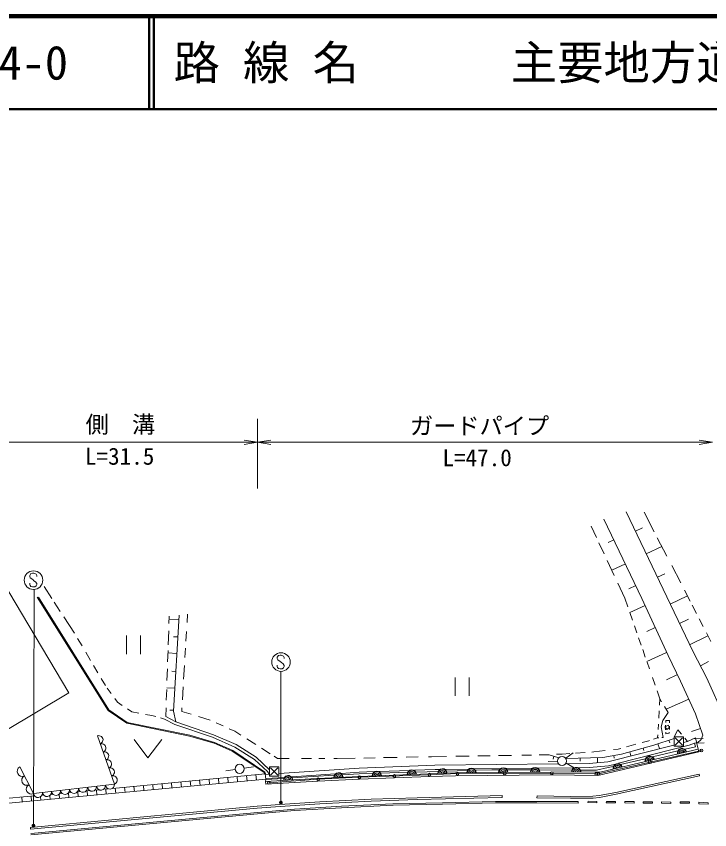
# Model space of a CAD drawing. Units: millimetres, scale not verified. Extents: x 40000 to 680000, y 20000 to 380000.
# Drawn here: x 163422 to 238190, y 292292 to 380000 of the extents above; entities that cross this region are included whole.
import ezdxf
from ezdxf.enums import TextEntityAlignment as Align

# ---------------------------------------------------------------- set-up
doc = ezdxf.new("R2010")
doc.units = ezdxf.units.MM
doc.header["$LTSCALE"] = 1000
for name, color, linetype, lineweight in [('M-BGD', 7, 'Continuous', 13), ('M-STR-STR3', 7, 'Continuous', 13), ('M-STR-STRC', 7, 'Continuous', 13), ('M-TTL', 7, 'Continuous', 13), ('M-TTL-LINE', 7, 'Continuous', 50)]:
    doc.layers.add(name, color=color, linetype=linetype, lineweight=lineweight)
doc.layers.add('M-TTL-TXT', color=7, linetype='Continuous')
doc.styles.add('ＭＳ ゴシック', font='')
doc.styles.get('ＭＳ ゴシック').set_extended_font_data('MS Gothic')

# ---------------------------------------------------------------- blocks, each defined once
blk = doc.blocks.new('open_arrow')
at = {"color": 0, "linetype": 'Continuous', "lineweight": -2}
blk.add_lwpolyline([(7.5, 1.25), (0, 0), (7.5, -1.25)], dxfattribs=at)
blk = doc.blocks.new('filled_dot')
at = {"color": 0, "linetype": 'Continuous', "lineweight": -2, "const_width": 1.25}
blk.add_lwpolyline([(-0.625, 0, 1), (0.625, 0, 1)], format="xyb", close=True, dxfattribs=at)

msp = doc.modelspace()

# ---------------------------------------------------------------- linework, layer by layer
at = {"layer": 'M-BGD'}
for p, q in [((236363, 311535), (229194, 326550)), ((232216, 324394), (231108, 326525)), ((230886, 317238), (226784, 325779)), ((225987, 323784), (225418, 325009)), ((230958, 324860), (230179, 324488)), ((233575, 321780), (232540, 323771)), ((226793, 322049), (226246, 323226)), ((227256, 323245), (227862, 323536)), ((233029, 322830), (231352, 322029)), ((227875, 319720), (227139, 321304)), ((227622, 320265), (229093, 320972)), ((235068, 318911), (234101, 320769)), ((233344, 319891), (232554, 319513)), ((167262, 317228), (166422, 318520)), ((229026, 317244), (228267, 318877)), ((229468, 318275), (230215, 318635)), ((162634, 317951), (169097, 307048)), ((235802, 317513), (233930, 316629)), ((236092, 316941), (235479, 318120)), ((165672, 317381), (173345, 305137)), ((165811, 317381), (173419, 305207)), ((168166, 315838), (167518, 316834)), ((229026, 317244), (229347, 316327)), ((233694, 311073), (230886, 317238)), ((229561, 315714), (231233, 316476)), ((236765, 315612), (236310, 316511)), ((169696, 313485), (168560, 315232)), ((179916, 315329), (179888, 314531)), ((179903, 314979), (180958, 314918)), ((180384, 305092), (180989, 315444)), ((181840, 314622), (181894, 315520)), ((229558, 315724), (229850, 314888)), ((235894, 314995), (234929, 314539)), ((237477, 314204), (237062, 315025)), ((230061, 314287), (230333, 313509)), ((231396, 313677), (232317, 314096)), ((175320, 311237), (175320, 313237)), ((176820, 313237), (176820, 311237)), ((179860, 313744), (179807, 312226)), ((181719, 312641), (181782, 313673)), ((237995, 313182), (235993, 312238)), ((238292, 312594), (237830, 313507)), ((170511, 312106), (170029, 312921)), ((180378, 313107), (180851, 313080)), ((230516, 312986), (230787, 312209)), ((171441, 310534), (170916, 311421)), ((179786, 311612), (179744, 310412)), ((179777, 311368), (180748, 311311)), ((181611, 310864), (181673, 311878)), ((230961, 311712), (231246, 310899)), ((231404, 310446), (233537, 311418)), ((236363, 311535), (237882, 308648)), ((233694, 311073), (235056, 308325)), ((172226, 309207), (171755, 310004)), ((179716, 309629), (179673, 308397)), ((181470, 308537), (181559, 310001)), ((231441, 310342), (231687, 309639)), ((238050, 310414), (237191, 309961)), ((180207, 309384), (180634, 309359)), ((233546, 308453), (234707, 309029)), ((173025, 307855), (172586, 308597)), ((210735, 306715), (210735, 308715)), ((212235, 308715), (212235, 306715)), ((232016, 308697), (232305, 307873)), ((235056, 308325), (236642, 304800)), ((237882, 308648), (239798, 304409)), ((169097, 307048), (162283, 303009)), ((173664, 306967), (173232, 307568)), ((179639, 307418), (179598, 306266)), ((179645, 307592), (180527, 307540)), ((181334, 306305), (181419, 307696)), ((232511, 307284), (232823, 306392)), ((174336, 306034), (174046, 306437)), ((232823, 306392), (232783, 305732)), ((232823, 306392), (233007, 306088)), ((233495, 305282), (235932, 306379)), ((174848, 305695), (174336, 306034)), ((175894, 305001), (175403, 305327)), ((179569, 305433), (179537, 304495)), ((181258, 305052), (181280, 305421)), ((233325, 305563), (233710, 304928)), ((173345, 305137), (175338, 303769)), ((173419, 305207), (175378, 303863)), ((176642, 304864), (175894, 305001)), ((178031, 304610), (177360, 304733)), ((178465, 304489), (178031, 304610)), ((180627, 303923), (179537, 304495)), ((179992, 305198), (180389, 305175)), ((180627, 303923), (180384, 305092)), ((182268, 304740), (181258, 305052)), ((184335, 304102), (183053, 304498)), ((232745, 305099), (232697, 304317)), ((233116, 304066), (233710, 304928)), ((236642, 304800), (237433, 302478)), ((175338, 303769), (182095, 302379)), ((175378, 303863), (182119, 302476)), ((179397, 304230), (178988, 304343)), ((180508, 303647), (179397, 304230)), ((184586, 302256), (180508, 303647)), ((184695, 302536), (180627, 303923)), ((185718, 303487), (184957, 303826)), ((232659, 303677), (232623, 303086)), ((232970, 303398), (233116, 304066)), ((233397, 303386), (233417, 303578)), ((233397, 303386), (233694, 303569)), ((233445, 303854), (233469, 304085)), ((233469, 304085), (233856, 304069)), ((233694, 303569), (233861, 303300)), ((233856, 304069), (233858, 303813)), ((186978, 302926), (186391, 303187)), ((187636, 302505), (186978, 302926)), ((233181, 302245), (232970, 303398)), ((233423, 303058), (233397, 303386)), ((233563, 303116), (233397, 303386)), ((233456, 302648), (233441, 302826)), ((233806, 302695), (233456, 302648)), ((233861, 303300), (233563, 303116)), ((233816, 302811), (233806, 302695)), ((233861, 303300), (233842, 303091)), ((233860, 303468), (233861, 303300)), ((234763, 303053), (234367, 302299)), ((235151, 302579), (234763, 303053)), ((236228, 302872), (237187, 303199)), ((174004, 297209), (172162, 302413)), ((176117, 302032), (177617, 300032)), ((177617, 300032), (179117, 302032)), ((182095, 302379), (184760, 301618)), ((182119, 302476), (184794, 301712)), ((187004, 301201), (184586, 302256)), ((187145, 301466), (184695, 302536)), ((189256, 301467), (188283, 302090)), ((231629, 301886), (230922, 301694)), ((231708, 301913), (231629, 301886)), ((232570, 302203), (232113, 302049)), ((234369, 302140), (232172, 301425)), ((232589, 302530), (232570, 302203)), ((232709, 302212), (232570, 302203)), ((233181, 302245), (233037, 302235)), ((233894, 301645), (233794, 301953)), ((235791, 301798), (235369, 301691)), ((235791, 301798), (235504, 302149)), ((235791, 301798), (236653, 302216)), ((237480, 302113), (236377, 302082)), ((236653, 302216), (236944, 300965)), ((237253, 302027), (236880, 301651)), ((237433, 302478), (237253, 302027)), ((184760, 301618), (186713, 300751)), ((184794, 301712), (186762, 300839)), ((186762, 300839), (190234, 298515)), ((189092, 299874), (187004, 301201)), ((189275, 300113), (187145, 301466)), ((190796, 300481), (189863, 301078)), ((226204, 298316), (237288, 300845)), ((236944, 300965), (226522, 298521)), ((234315, 301424), (227198, 299622)), ((228333, 300990), (227814, 300930)), ((228604, 301064), (228333, 300990)), ((235962, 301425), (228357, 299457)), ((232172, 301425), (228685, 300442)), ((230222, 301504), (229215, 301230)), ((231088, 300826), (231011, 301098)), ((232782, 301036), (232609, 301567)), ((236661, 301246), (235545, 300980)), ((236537, 301637), (235962, 301425)), ((237589, 301666), (236537, 301637)), ((236537, 301637), (236661, 301246)), ((237012, 300673), (236944, 300965)), ((186713, 300751), (190146, 298453)), ((190737, 298766), (189275, 300113)), ((191600, 299966), (191219, 300210)), ((192832, 299972), (191600, 299966)), ((194589, 299980), (194191, 299978)), ((195269, 299977), (194589, 299980)), ((196690, 299971), (196029, 299974)), ((198032, 299966), (197645, 299967)), ((199955, 300003), (198032, 299966)), ((202134, 300046), (200885, 300021)), ((204486, 300092), (203016, 300063)), ((206764, 300136), (205467, 300111)), ((208196, 300164), (207866, 300157)), ((209820, 300192), (208196, 300164)), ((212246, 300233), (210800, 300209)), ((214499, 300272), (213178, 300249)), ((216827, 300312), (215405, 300287)), ((218982, 300349), (217929, 300331)), ((220896, 300381), (219791, 300363)), ((221914, 300059), (220896, 300381)), ((221294, 299890), (221399, 300222)), ((222283, 300456), (221681, 300424)), ((223113, 300512), (222283, 300456)), ((222666, 299998), (223471, 300591)), ((226662, 300085), (222679, 299978)), ((224772, 300623), (223709, 300552)), ((224226, 299702), (224217, 300019)), ((225690, 300685), (225483, 300671)), ((226912, 300826), (225690, 300685)), ((226094, 299524), (226079, 300070)), ((226141, 298133), (237012, 300673)), ((228685, 300442), (226662, 300085)), ((227897, 300009), (227847, 300294)), ((229688, 300253), (229565, 300690)), ((234766, 300795), (232033, 300143)), ((190509, 298569), (189092, 299874)), ((208568, 299241), (200377, 298947)), ((221861, 299404), (208568, 299241)), ((221763, 299687), (220764, 299658)), ((225202, 299444), (222672, 299413)), ((222702, 299461), (223579, 298981)), ((227198, 299622), (225202, 299444)), ((227275, 299177), (225224, 298995)), ((227761, 299125), (227236, 299000)), ((228028, 299372), (227275, 299177)), ((231240, 299954), (228571, 299318)), ((163807, 299066), (165290, 296189)), ((190270, 298304), (173790, 296747)), ((187013, 298782), (186024, 298633)), ((188002, 298929), (188991, 299073)), ((189311, 297661), (189259, 298209)), ((190146, 298453), (190188, 298288)), ((190234, 298515), (190285, 298313)), ((190322, 297757), (190270, 298304)), ((190737, 298281), (190301, 298251)), ((190682, 298277), (190509, 298569)), ((191737, 299069), (190737, 299069)), ((190737, 299069), (190737, 298069)), ((191637, 298969), (190837, 298169)), ((190837, 298969), (191637, 298169)), ((191737, 298069), (191737, 299069)), ((200377, 298947), (191753, 298351)), ((197837, 298320), (193125, 297995)), ((200400, 298497), (198446, 298362)), ((200391, 298322), (198605, 298213)), ((201853, 298366), (200391, 298322)), ((202044, 298556), (200400, 298497)), ((207952, 298331), (200400, 298049)), ((200410, 297945), (207967, 298224)), ((205810, 298692), (202549, 298574)), ((205615, 298481), (202751, 298394)), ((208578, 298791), (206370, 298712)), ((208910, 298582), (206543, 298509)), ((210778, 298420), (207952, 298331)), ((207967, 298224), (210994, 298337)), ((209097, 298797), (208578, 298791)), ((212195, 298835), (209676, 298804)), ((212033, 298677), (209853, 298610)), ((221081, 298512), (210778, 298420)), ((210784, 298120), (221080, 298212)), ((210994, 298337), (221173, 298378)), ((215645, 298877), (212803, 298843)), ((214679, 298757), (212917, 298704)), ((215470, 298754), (214679, 298757)), ((219096, 298920), (216233, 298885)), ((218891, 298739), (216341, 298750)), ((223601, 298975), (219655, 298927)), ((223344, 298719), (219803, 298734)), ((221080, 298212), (226141, 298133)), ((226522, 298521), (221081, 298512)), ((221173, 298378), (225961, 298314)), ((225224, 298995), (224027, 298980)), ((225979, 298707), (224252, 298715)), ((227236, 299000), (225979, 298707)), ((228051, 296306), (237046, 298299)), ((237046, 298299), (237089, 298103)), ((190322, 297757), (169083, 295750)), ((180208, 296801), (180157, 297348)), ((181220, 296896), (181168, 297444)), ((182231, 296992), (182179, 297540)), ((183242, 297088), (183191, 297635)), ((184254, 297183), (184202, 297731)), ((185265, 297279), (185213, 297826)), ((186277, 297374), (186225, 297922)), ((187288, 297470), (187236, 298017)), ((188299, 297565), (188248, 298113)), ((195174, 297784), (190310, 297488)), ((190344, 297710), (190310, 297488)), ((190310, 297488), (190328, 297188)), ((190328, 297188), (195940, 297530)), ((192345, 297941), (190332, 297802)), ((192243, 297826), (190344, 297710)), ((190642, 297357), (195968, 297727)), ((190737, 298069), (191737, 298069)), ((197712, 298159), (193177, 297883)), ((195923, 297830), (195174, 297784)), ((200400, 298049), (195923, 297830)), ((195940, 297530), (200413, 297749)), ((195968, 297727), (200410, 297945)), ((200413, 297749), (207963, 298031)), ((207963, 298031), (210784, 298120)), ((228090, 296110), (237089, 298103)), ((165290, 296189), (174004, 297209)), ((171323, 296514), (170972, 296481)), ((171106, 295941), (171054, 296488)), ((172323, 296608), (171916, 296570)), ((172117, 296036), (172066, 296584)), ((173330, 296703), (172856, 296659)), ((173129, 296132), (173077, 296679)), ((174140, 296227), (174088, 296775)), ((175151, 296323), (175100, 296871)), ((176163, 296419), (176111, 296966)), ((177174, 296514), (177122, 297062)), ((178186, 296610), (178134, 297157)), ((179197, 296705), (179145, 297253)), ((165379, 295960), (158999, 295371)), ((169083, 295750), (159050, 294823)), ((164066, 295286), (164015, 295834)), ((165069, 295379), (165018, 295927)), ((166072, 295472), (166039, 295837)), ((166365, 296051), (166214, 296037)), ((167076, 295564), (167038, 295972)), ((167352, 296142), (167170, 296125)), ((168079, 295657), (168037, 296111)), ((168342, 296233), (168123, 296213)), ((169083, 295750), (169036, 296254)), ((169334, 296326), (169074, 296301)), ((170327, 296420), (170043, 296393)), ((170095, 295845), (170043, 296393)), ((196153, 295286), (201688, 295584)), ((201688, 295584), (206630, 295742)), ((206630, 295742), (215818, 295967)), ((206636, 295542), (215822, 295767)), ((215818, 295967), (215822, 295767)), ((219568, 295934), (219565, 295734)), ((219565, 295734), (223186, 295692)), ((219568, 295934), (223187, 295892)), ((223186, 295692), (225611, 295704)), ((223187, 295892), (225599, 295904)), ((225599, 295904), (226284, 295982)), ((225611, 295704), (226313, 295784)), ((226284, 295982), (228051, 296306)), ((226313, 295784), (228090, 296110)), ((164938, 292535), (189392, 294818)), ((189392, 294818), (191854, 295008)), ((189409, 294619), (191868, 294809)), ((191854, 295008), (196153, 295286)), ((191868, 294809), (196165, 295086)), ((198491, 294819), (193426, 294508)), ((196165, 295086), (201697, 295384)), ((204039, 295101), (198491, 294819)), ((204044, 294951), (198500, 294669)), ((201697, 295384), (206636, 295542)), ((209390, 295208), (204039, 295101)), ((209393, 295059), (204044, 294951)), ((215091, 295337), (209390, 295208)), ((215092, 295187), (209393, 295059)), ((219536, 295343), (215091, 295337)), ((219535, 295193), (215092, 295187)), ((224007, 295168), (219535, 295193)), ((224008, 295318), (219536, 295343)), ((224007, 295168), (224008, 295318)), ((225065, 295227), (225072, 295377)), ((226017, 295183), (225065, 295227)), ((225072, 295377), (226024, 295333)), ((226024, 295333), (226017, 295183)), ((227040, 295193), (227042, 295343)), ((228019, 295177), (227040, 295193)), ((227042, 295343), (228022, 295326)), ((228022, 295326), (228019, 295177)), ((229019, 295191), (229021, 295341)), ((230028, 295174), (229019, 295191)), ((229021, 295341), (230030, 295324)), ((230030, 295324), (230028, 295174)), ((231020, 295164), (231021, 295314)), ((232027, 295151), (231020, 295164)), ((231021, 295314), (232029, 295301)), ((232029, 295301), (232027, 295151)), ((232986, 295155), (232992, 295305)), ((234003, 295119), (232986, 295155)), ((232992, 295305), (234008, 295269)), ((234008, 295269), (234003, 295119)), ((235000, 295141), (235000, 295291)), ((235000, 295291), (235995, 295289)), ((235995, 295139), (235000, 295141)), ((235995, 295289), (235995, 295139)), ((237005, 295100), (237011, 295249)), ((238025, 295056), (237005, 295100)), ((237011, 295249), (238031, 295206)), ((238031, 295206), (238025, 295056)), ((164957, 292336), (189409, 294619)), ((189817, 294182), (164991, 291881)), ((189831, 294033), (165005, 291732)), ((193426, 294508), (189817, 294182)), ((193438, 294358), (189831, 294033)), ((198500, 294669), (193438, 294358)), ((164957, 292336), (164938, 292535))]:
    msp.add_line(p, q, dxfattribs=at)
at = {"layer": 'M-BGD', "color": 30}
for p, q in [((235369, 302299), (234369, 302299)), ((234369, 302299), (234369, 301299)), ((235270, 302199), (234470, 301399)), ((234470, 302199), (235270, 301399)), ((235369, 301299), (235369, 302299)), ((234369, 301299), (235369, 301299))]:
    msp.add_line(p, q, dxfattribs=at)
at = {"layer": 'M-BGD'}
for centre, radius in [((237288, 300845), 150), ((222263, 299701), 500), ((187507, 298857), 500), ((231746, 299580), 150), ((204188, 298084), 150), ((207967, 298224), 150), ((210994, 298337), 150), ((216083, 298358), 150), ((221173, 298378), 150), ((225961, 298314), 150), ((226204, 298316), 150), ((190642, 297357), 150), ((195968, 297727), 150), ((200410, 297945), 150)]:
    msp.add_circle(centre, radius, dxfattribs=at)
for centre, radius, start, end in [((172315, 301979), 460, 289.4919, 109.4919), ((172622, 301112), 460, 289.4919, 109.4919), ((235207, 300558), 500, 13.20062, 193.20062), ((235207, 300558), 450, 13.20062, 193.20062), ((235207, 300558), 300, 13.20062, 193.20062), ((172929, 300245), 460, 289.4919, 109.4919), ((231733, 299743), 500, 13.20062, 193.20062), ((231733, 299743), 450, 13.20062, 193.20062), ((231733, 299743), 300, 13.20062, 193.20062), ((235207, 300558), 150, 13.20062, 193.20062), ((173236, 299377), 460, 289.4919, 109.4919), ((228259, 298928), 500, 13.20062, 193.20062), ((228259, 298928), 450, 13.20062, 193.20062), ((228259, 298928), 300, 13.20062, 193.20062), ((231733, 299743), 150, 13.20062, 193.20062), ((164054, 298586), 539, 117.27537, 297.27537), ((173543, 298510), 460, 289.4919, 109.4919), ((198162, 297940), 500, 2.80387, 182.80387), ((198162, 297940), 450, 2.80387, 182.80387), ((198162, 297940), 300, 2.80387, 182.80387), ((202288, 298120), 500, 2.13879, 182.13879), ((202288, 298120), 450, 2.13879, 182.13879), ((202288, 298120), 300, 2.13879, 182.13879), ((202288, 298120), 150, 2.13879, 182.13879), ((206064, 298261), 500, 2.13879, 182.13879), ((206064, 298261), 450, 2.13879, 182.13879), ((206064, 298261), 300, 2.13879, 182.13879), ((206064, 298261), 150, 2.13879, 182.13879), ((209365, 298376), 500, 1.79378, 181.79378), ((209365, 298376), 450, 1.79378, 181.79378), ((209365, 298376), 300, 1.79378, 181.79378), ((209365, 298376), 150, 1.79378, 181.79378), ((212495, 298435), 500, 0.51517, 180.51517), ((212495, 298435), 450, 0.51517, 180.51517), ((212495, 298435), 300, 0.51517, 180.51517), ((212495, 298435), 150, 0.51517, 180.51517), ((215929, 298466), 500, 0.51517, 180.51517), ((215929, 298466), 450, 0.51517, 180.51517), ((215929, 298466), 300, 0.51517, 180.51517), ((215929, 298466), 150, 0.51517, 180.51517), ((219363, 298497), 500, 0.51517, 180.51517), ((219363, 298497), 450, 0.51517, 180.51517), ((219363, 298497), 300, 0.51517, 180.51517), ((219363, 298497), 150, 0.51517, 180.51517), ((223801, 298517), 500, 0.08742, 180.08742), ((223801, 298517), 450, 0.08742, 180.08742), ((223801, 298517), 300, 0.08742, 180.08742), ((223801, 298517), 150, 0.08742, 180.08742), ((228259, 298928), 150, 13.20062, 193.20062), ((164548, 297628), 539, 117.27537, 297.27537), ((173850, 297643), 460, 289.4919, 109.4919), ((192742, 297636), 500, 3.48899, 183.48899), ((192742, 297636), 450, 3.48899, 183.48899), ((192742, 297636), 300, 3.48899, 183.48899), ((192742, 297636), 150, 3.48899, 183.48899), ((198162, 297940), 150, 2.80387, 182.80387), ((165043, 296669), 539, 117.27537, 297.27537), ((167710, 296473), 487, 186.674, 6.674), ((168679, 296586), 487, 186.674, 6.674), ((169647, 296699), 487, 186.674, 6.674), ((170615, 296812), 487, 186.674, 6.674), ((171583, 296926), 487, 186.674, 6.674), ((172551, 297039), 487, 186.674, 6.674), ((173520, 297152), 487, 186.674, 6.674), ((165774, 296246), 487, 186.674, 6.674), ((166742, 296359), 487, 186.674, 6.674)]:
    msp.add_arc(centre, radius, start, end, dxfattribs=at)
at = {"layer": 'M-STR-STR3'}
for p, q in [((189427, 329067), (189427, 336582)), ((159312, 334067), (189427, 334067)), ((189427, 334067), (238493, 334067))]:
    msp.add_line(p, q, dxfattribs=at)
at = {"layer": 'M-STR-STRC'}
for p, q in [((164995, 319902), (164872, 319718)), ((164872, 319718), (164874, 319586)), ((164874, 319586), (164937, 319457)), ((164937, 319457), (165193, 319276)), ((165188, 319968), (164995, 319902)), ((165309, 319966), (165188, 319968)), ((165193, 319276), (165322, 319144)), ((165559, 319847), (165309, 319966)), ((165622, 319715), (165559, 319847)), ((165622, 319586), (165622, 319715)), ((164874, 318738), (164872, 318860)), ((164914, 318636), (164874, 318738)), ((164998, 318525), (164914, 318636)), ((165185, 318465), (164998, 318525)), ((165319, 318465), (165185, 318465)), ((165419, 318494), (165319, 318465)), ((165322, 319144), (165501, 319028)), ((165562, 318586), (165419, 318494)), ((165501, 319028), (165627, 318828)), ((165622, 318717), (165562, 318586)), ((165627, 318828), (165622, 318717)), ((165269, 292732), (165349, 318208)), ((191683, 311066), (191559, 310881)), ((191559, 310881), (191562, 310750)), ((191562, 310750), (191625, 310620)), ((191625, 310620), (191881, 310439)), ((191875, 311131), (191683, 311066)), ((191997, 311129), (191875, 311131)), ((192247, 311010), (191997, 311129)), ((192310, 310879), (192247, 311010)), ((192310, 310750), (192310, 310879)), ((191562, 309902), (191559, 310023)), ((191602, 309799), (191562, 309902)), ((191686, 309688), (191602, 309799)), ((191873, 309628), (191686, 309688)), ((192007, 309628), (191873, 309628)), ((191881, 310439), (192010, 310307)), ((192107, 309657), (192007, 309628)), ((192010, 310307), (192189, 310191)), ((192249, 309749), (192107, 309657)), ((192189, 310191), (192315, 309991)), ((192310, 309880), (192249, 309749)), ((192315, 309991), (192310, 309880)), ((191957, 295221), (191957, 309369))]:
    msp.add_line(p, q, dxfattribs=at)
for centre in [(165279, 319205), (191967, 310369)]:
    msp.add_circle(centre, 1000, dxfattribs=at)
at = {"layer": 'M-TTL', "color": 2, "lineweight": 140}
msp.add_line((680000, 380000), (40000, 380000), dxfattribs=at)
at = {"layer": 'M-TTL-LINE'}
for p, q in [((177750, 380000), (177750, 370000)), ((178250, 380000), (178250, 370000)), ((40000, 370000), (680000, 370000))]:
    msp.add_line(p, q, dxfattribs=at)

# ---------------------------------------------------------------- block references
at = {"layer": 'M-STR-STR3', "xscale": 193, "yscale": 193, "rotation": 180}
for p in [(189427, 334067), (238493, 334067)]:
    msp.add_blockref('open_arrow', p, dxfattribs=at)
at = {"layer": 'M-STR-STR3', "xscale": 193, "yscale": 193}
msp.add_blockref('open_arrow', (189427, 334067), dxfattribs=at)
at = {"layer": 'M-STR-STRC', "xscale": 160, "yscale": 160}
for p, rotation in [((191957, 295221), 90), ((165269, 292732), 89.8)]:
    msp.add_blockref('filled_dot', p, dxfattribs=dict(at, rotation=rotation))

# ---------------------------------------------------------------- texts
at = {"layer": 'M-STR-STR3', "style": 'ＭＳ ゴシック'}
for s, p in [('側\u3000溝', (170896, 334526)), ('ガードパイプ', (205872, 334365)), ('L=31.5', (170828, 331096)), ('L=47.0', (209368, 330939))]:
    msp.add_text(s, height=1833, dxfattribs=at).set_placement(p, align=Align.BOTTOM_LEFT)
at = {"layer": 'M-TTL-TXT', "style": 'ＭＳ ゴシック'}
for s, p in [('路 線 名', (180380, 375000)), ('主要地方道萩津和野線', (216734, 375000)), ('4-0', (161521, 375000))]:
    msp.add_text(s, height=3666, dxfattribs=at).set_placement(p, align=Align.MIDDLE_LEFT)

doc.saveas('drawing.dxf')
